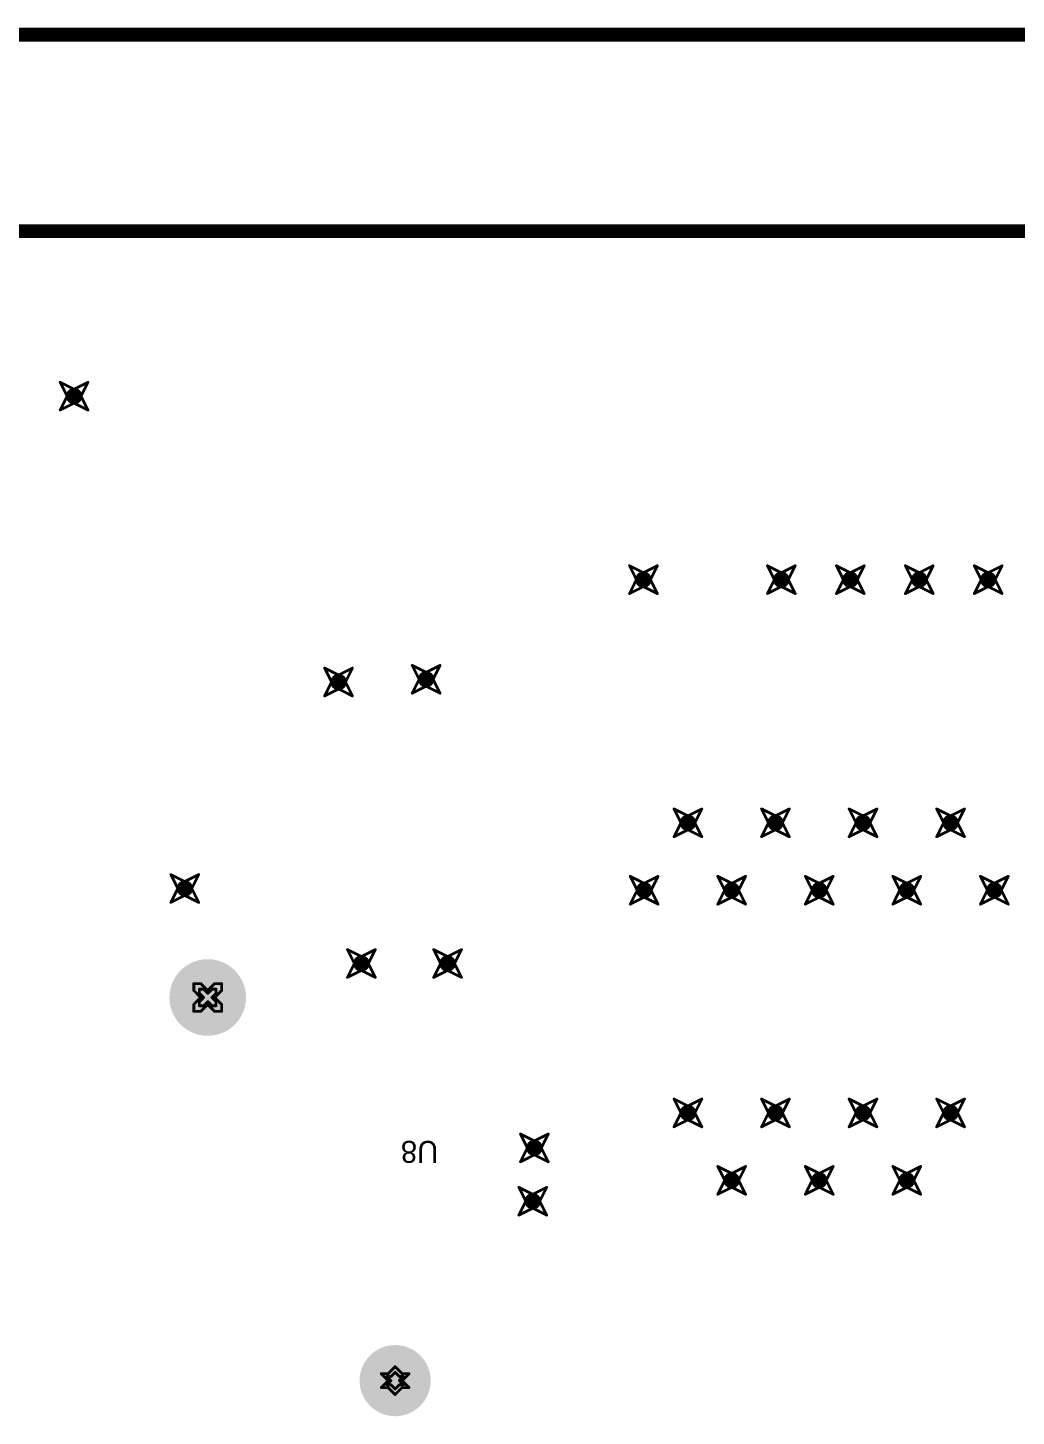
# Model space of a CAD drawing. Header units: millimetres. Extents: x -25 to 478, y -31 to 252.
# Drawn here: x 136.19 to 154.25, y 188.35 to 213.72 of the extents above; entities that cross this region are included whole.
import ezdxf

# ---------------------------------------------------------------- set-up
doc = ezdxf.new("R2010")
doc.units = ezdxf.units.MM
for name, color, linetype in [('DrillDrawing', 1, 'Continuous'), ('Mechanical1', 6, 'Continuous'), ('Mechanical2', 216, 'Continuous'), ('MultiLayer', 9, 'Continuous'), ('PadHoleLayer', 156, 'Continuous'), ('ViaHoleLayer', 16, 'Continuous')]:
    doc.layers.add(name, color=color, linetype=linetype)

# ---------------------------------------------------------------- blocks, each defined once
blk = doc.blocks.new('DBV0006A_N_176')
at = {"layer": 'Mechanical1'}
blk.add_text('U8', height=0.4, dxfattribs=at).set_placement((-0.635, -0.127))
blk = doc.blocks.new('HSEC8_160_01_X_RA_BL_B_747')
at = {"layer": 'MultiLayer'}
h = blk.add_hatch(color=9, dxfattribs=at)
edge = h.paths.add_edge_path()
edge.add_arc((27.35, -2), 0.65, 0, 360)
h = blk.add_hatch(color=9, dxfattribs=at)
edge = h.paths.add_edge_path()
edge.add_arc((30.775, -9), 0.7, 0, 360)
at = {"layer": 'PadHoleLayer'}
h = blk.add_hatch(color=156, dxfattribs=at)
edge = h.paths.add_edge_path()
edge.add_arc((27.35, -2), 0.405, 0, 360)
h = blk.add_hatch(color=156, dxfattribs=at)
edge = h.paths.add_edge_path()
edge.add_arc((30.775, -9), 0.7, 0, 360)

msp = doc.modelspace()

# ---------------------------------------------------------------- hatches: boundary and pattern name
at = {"layer": 'ViaHoleLayer'}
h = msp.add_hatch(color=16, dxfattribs=at)
edge = h.paths.add_edge_path()
edge.add_arc((137.033, 206.985), 0.15, 0, 360)
h = msp.add_hatch(color=16, dxfattribs=at)
edge = h.paths.add_edge_path()
edge.add_arc((147.437, 203.633), 0.15, 0, 360)
h = msp.add_hatch(color=16, dxfattribs=at)
edge = h.paths.add_edge_path()
edge.add_arc((149.957, 203.633), 0.15, 0, 360)
h = msp.add_hatch(color=16, dxfattribs=at)
edge = h.paths.add_edge_path()
edge.add_arc((151.218, 203.633), 0.15, 0, 360)
h = msp.add_hatch(color=16, dxfattribs=at)
edge = h.paths.add_edge_path()
edge.add_arc((152.478, 203.633), 0.15, 0, 360)
h = msp.add_hatch(color=16, dxfattribs=at)
edge = h.paths.add_edge_path()
edge.add_arc((153.738, 203.633), 0.15, 0, 360)
h = msp.add_hatch(color=16, dxfattribs=at)
edge = h.paths.add_edge_path()
edge.add_arc((141.866, 201.763), 0.15, 0, 360)
h = msp.add_hatch(color=16, dxfattribs=at)
edge = h.paths.add_edge_path()
edge.add_arc((143.466, 201.813), 0.15, 0, 360)
h = msp.add_hatch(color=16, dxfattribs=at)
edge = h.paths.add_edge_path()
edge.add_arc((148.25, 199.191), 0.15, 0, 360)
h = msp.add_hatch(color=16, dxfattribs=at)
edge = h.paths.add_edge_path()
edge.add_arc((149.85, 199.191), 0.15, 0, 360)
h = msp.add_hatch(color=16, dxfattribs=at)
edge = h.paths.add_edge_path()
edge.add_arc((151.45, 199.191), 0.15, 0, 360)
h = msp.add_hatch(color=16, dxfattribs=at)
edge = h.paths.add_edge_path()
edge.add_arc((153.05, 199.191), 0.15, 0, 360)
h = msp.add_hatch(color=16, dxfattribs=at)
edge = h.paths.add_edge_path()
edge.add_arc((139.056, 197.991), 0.15, 0, 360)
h = msp.add_hatch(color=16, dxfattribs=at)
edge = h.paths.add_edge_path()
edge.add_arc((147.45, 197.959), 0.15, 0, 360)
h = msp.add_hatch(color=16, dxfattribs=at)
edge = h.paths.add_edge_path()
edge.add_arc((149.05, 197.959), 0.15, 0, 360)
h = msp.add_hatch(color=16, dxfattribs=at)
edge = h.paths.add_edge_path()
edge.add_arc((150.65, 197.959), 0.15, 0, 360)
h = msp.add_hatch(color=16, dxfattribs=at)
edge = h.paths.add_edge_path()
edge.add_arc((152.25, 197.959), 0.15, 0, 360)
h = msp.add_hatch(color=16, dxfattribs=at)
edge = h.paths.add_edge_path()
edge.add_arc((153.85, 197.959), 0.15, 0, 360)
h = msp.add_hatch(color=16, dxfattribs=at)
edge = h.paths.add_edge_path()
edge.add_arc((142.283, 196.621), 0.15, 0, 360)
h = msp.add_hatch(color=16, dxfattribs=at)
edge = h.paths.add_edge_path()
edge.add_arc((143.858, 196.621), 0.15, 0, 360)
h = msp.add_hatch(color=16, dxfattribs=at)
edge = h.paths.add_edge_path()
edge.add_arc((148.25, 193.891), 0.15, 0, 360)
h = msp.add_hatch(color=16, dxfattribs=at)
edge = h.paths.add_edge_path()
edge.add_arc((149.85, 193.891), 0.15, 0, 360)
h = msp.add_hatch(color=16, dxfattribs=at)
edge = h.paths.add_edge_path()
edge.add_arc((151.45, 193.891), 0.15, 0, 360)
h = msp.add_hatch(color=16, dxfattribs=at)
edge = h.paths.add_edge_path()
edge.add_arc((153.05, 193.891), 0.15, 0, 360)
h = msp.add_hatch(color=16, dxfattribs=at)
edge = h.paths.add_edge_path()
edge.add_arc((145.444, 193.252), 0.15, 0, 360)
h = msp.add_hatch(color=16, dxfattribs=at)
edge = h.paths.add_edge_path()
edge.add_arc((149.05, 192.659), 0.15, 0, 360)
h = msp.add_hatch(color=16, dxfattribs=at)
edge = h.paths.add_edge_path()
edge.add_arc((150.65, 192.659), 0.15, 0, 360)
h = msp.add_hatch(color=16, dxfattribs=at)
edge = h.paths.add_edge_path()
edge.add_arc((152.25, 192.659), 0.15, 0, 360)
h = msp.add_hatch(color=16, dxfattribs=at)
edge = h.paths.add_edge_path()
edge.add_arc((145.415, 192.278), 0.15, 0, 360)

# ---------------------------------------------------------------- linework, layer by layer
at = {"layer": 'DrillDrawing', "const_width": 0.0508}
for points in [[(136.779, 207.239), (137.033, 207.112)], [(136.779, 207.239), (136.906, 206.985)], [(137.033, 207.112), (137.287, 207.239)], [(137.16, 206.985), (137.287, 207.239)], [(136.779, 206.731), (136.906, 206.985)], [(137.16, 206.985), (137.287, 206.731)], [(136.779, 206.731), (137.033, 206.858)], [(137.033, 206.858), (137.287, 206.731)], [(147.183, 203.887), (147.437, 203.76)], [(147.183, 203.887), (147.31, 203.633)], [(147.437, 203.76), (147.691, 203.887)], [(147.564, 203.633), (147.691, 203.887)], [(149.703, 203.887), (149.957, 203.76)], [(149.703, 203.887), (149.83, 203.633)], [(149.957, 203.76), (150.211, 203.887)], [(150.084, 203.633), (150.211, 203.887)], [(150.964, 203.887), (151.218, 203.76)], [(150.964, 203.887), (151.091, 203.633)], [(151.218, 203.76), (151.472, 203.887)], [(151.345, 203.633), (151.472, 203.887)], [(152.224, 203.887), (152.478, 203.76)], [(152.224, 203.887), (152.351, 203.633)], [(152.478, 203.76), (152.732, 203.887)], [(152.605, 203.633), (152.732, 203.887)], [(153.484, 203.887), (153.738, 203.76)], [(153.484, 203.887), (153.611, 203.633)], [(153.738, 203.76), (153.992, 203.887)], [(153.865, 203.633), (153.992, 203.887)], [(147.183, 203.379), (147.31, 203.633)], [(147.183, 203.379), (147.437, 203.506)], [(147.437, 203.506), (147.691, 203.379)], [(147.564, 203.633), (147.691, 203.379)], [(149.703, 203.379), (149.83, 203.633)], [(149.703, 203.379), (149.957, 203.506)], [(149.957, 203.506), (150.211, 203.379)], [(150.084, 203.633), (150.211, 203.379)], [(150.964, 203.379), (151.091, 203.633)], [(150.964, 203.379), (151.218, 203.506)], [(151.218, 203.506), (151.472, 203.379)], [(151.345, 203.633), (151.472, 203.379)], [(152.224, 203.379), (152.351, 203.633)], [(152.224, 203.379), (152.478, 203.506)], [(152.478, 203.506), (152.732, 203.379)], [(152.605, 203.633), (152.732, 203.379)], [(153.484, 203.379), (153.611, 203.633)], [(153.484, 203.379), (153.738, 203.506)], [(153.738, 203.506), (153.992, 203.379)], [(153.865, 203.633), (153.992, 203.379)], [(141.612, 202.017), (141.866, 201.89)], [(141.612, 202.017), (141.739, 201.763)], [(141.866, 201.89), (142.12, 202.017)], [(141.993, 201.763), (142.12, 202.017)], [(143.212, 202.067), (143.466, 201.94)], [(143.212, 202.067), (143.339, 201.813)], [(143.466, 201.94), (143.72, 202.067)], [(143.593, 201.813), (143.72, 202.067)], [(141.612, 201.509), (141.739, 201.763)], [(141.612, 201.509), (141.866, 201.636)], [(141.866, 201.636), (142.12, 201.509)], [(141.993, 201.763), (142.12, 201.509)], [(143.212, 201.559), (143.339, 201.813)], [(143.212, 201.559), (143.466, 201.686)], [(143.466, 201.686), (143.72, 201.559)], [(143.593, 201.813), (143.72, 201.559)], [(147.996, 199.445), (148.25, 199.318)], [(147.996, 199.445), (148.123, 199.191)], [(148.25, 199.318), (148.504, 199.445)], [(148.377, 199.191), (148.504, 199.445)], [(149.596, 199.445), (149.85, 199.318)], [(149.596, 199.445), (149.723, 199.191)], [(149.85, 199.318), (150.104, 199.445)], [(149.977, 199.191), (150.104, 199.445)], [(151.196, 199.445), (151.45, 199.318)], [(151.196, 199.445), (151.323, 199.191)], [(151.45, 199.318), (151.704, 199.445)], [(151.577, 199.191), (151.704, 199.445)], [(152.796, 199.445), (153.05, 199.318)], [(152.796, 199.445), (152.923, 199.191)], [(153.05, 199.318), (153.304, 199.445)], [(153.177, 199.191), (153.304, 199.445)], [(147.996, 198.937), (148.123, 199.191)], [(148.377, 199.191), (148.504, 198.937)], [(149.596, 198.937), (149.723, 199.191)], [(149.977, 199.191), (150.104, 198.937)], [(151.196, 198.937), (151.323, 199.191)], [(151.577, 199.191), (151.704, 198.937)], [(152.796, 198.937), (152.923, 199.191)], [(153.177, 199.191), (153.304, 198.937)], [(147.996, 198.937), (148.25, 199.064)], [(148.25, 199.064), (148.504, 198.937)], [(149.596, 198.937), (149.85, 199.064)], [(149.85, 199.064), (150.104, 198.937)], [(151.196, 198.937), (151.45, 199.064)], [(151.45, 199.064), (151.704, 198.937)], [(152.796, 198.937), (153.05, 199.064)], [(153.05, 199.064), (153.304, 198.937)], [(138.802, 198.245), (139.056, 198.118)], [(138.802, 198.245), (138.929, 197.991)], [(139.056, 198.118), (139.31, 198.245)], [(139.183, 197.991), (139.31, 198.245)], [(147.196, 198.213), (147.45, 198.086)], [(147.196, 198.213), (147.323, 197.959)], [(147.45, 198.086), (147.704, 198.213)], [(147.577, 197.959), (147.704, 198.213)], [(148.796, 198.213), (149.05, 198.086)], [(148.796, 198.213), (148.923, 197.959)], [(149.05, 198.086), (149.304, 198.213)], [(149.177, 197.959), (149.304, 198.213)], [(150.396, 198.213), (150.65, 198.086)], [(150.396, 198.213), (150.523, 197.959)], [(150.65, 198.086), (150.904, 198.213)], [(150.777, 197.959), (150.904, 198.213)], [(151.996, 198.213), (152.25, 198.086)], [(151.996, 198.213), (152.123, 197.959)], [(152.25, 198.086), (152.504, 198.213)], [(152.377, 197.959), (152.504, 198.213)], [(153.596, 198.213), (153.85, 198.086)], [(153.596, 198.213), (153.723, 197.959)], [(153.85, 198.086), (154.104, 198.213)], [(153.977, 197.959), (154.104, 198.213)], [(138.802, 197.737), (138.929, 197.991)], [(138.802, 197.737), (139.056, 197.864)], [(139.056, 197.864), (139.31, 197.737)], [(139.183, 197.991), (139.31, 197.737)], [(147.196, 197.705), (147.323, 197.959)], [(147.196, 197.705), (147.45, 197.832)], [(147.45, 197.832), (147.704, 197.705)], [(147.577, 197.959), (147.704, 197.705)], [(148.796, 197.705), (148.923, 197.959)], [(148.796, 197.705), (149.05, 197.832)], [(149.05, 197.832), (149.304, 197.705)], [(149.177, 197.959), (149.304, 197.705)], [(150.396, 197.705), (150.523, 197.959)], [(150.396, 197.705), (150.65, 197.832)], [(150.65, 197.832), (150.904, 197.705)], [(150.777, 197.959), (150.904, 197.705)], [(151.996, 197.705), (152.123, 197.959)], [(151.996, 197.705), (152.25, 197.832)], [(152.25, 197.832), (152.504, 197.705)], [(152.377, 197.959), (152.504, 197.705)], [(153.596, 197.705), (153.723, 197.959)], [(153.596, 197.705), (153.85, 197.832)], [(153.85, 197.832), (154.104, 197.705)], [(153.977, 197.959), (154.104, 197.705)], [(142.029, 196.875), (142.283, 196.748)], [(142.029, 196.875), (142.156, 196.621)], [(142.283, 196.748), (142.537, 196.875)], [(142.41, 196.621), (142.537, 196.875)], [(143.604, 196.875), (143.858, 196.748)], [(143.604, 196.875), (143.731, 196.621)], [(143.858, 196.748), (144.112, 196.875)], [(143.985, 196.621), (144.112, 196.875)], [(142.029, 196.367), (142.156, 196.621)], [(142.41, 196.621), (142.537, 196.367)], [(143.604, 196.367), (143.731, 196.621)], [(143.985, 196.621), (144.112, 196.367)], [(142.029, 196.367), (142.283, 196.494)], [(142.283, 196.494), (142.537, 196.367)], [(143.604, 196.367), (143.858, 196.494)], [(143.858, 196.494), (144.112, 196.367)], [(139.221, 196.127), (139.221, 196.254)], [(139.221, 196.254), (139.348, 196.254)], [(139.221, 196.127), (139.348, 196)], [(139.323, 196.076), (139.323, 196.152)], [(139.323, 196.152), (139.399, 196.152)], [(139.323, 196.076), (139.399, 196)], [(139.348, 196.254), (139.475, 196.127)], [(139.399, 196.152), (139.475, 196.076)], [(139.475, 196.127), (139.602, 196.254)], [(139.475, 196.076), (139.551, 196.152)], [(139.551, 196.152), (139.627, 196.152)], [(139.551, 196), (139.627, 196.076)], [(139.602, 196.254), (139.729, 196.254)], [(139.602, 196), (139.729, 196.127)], [(139.627, 196.076), (139.627, 196.152)], [(139.729, 196.127), (139.729, 196.254)], [(139.221, 195.873), (139.348, 196)], [(139.221, 195.746), (139.221, 195.873)], [(139.323, 195.924), (139.399, 196)], [(139.323, 195.848), (139.323, 195.924)], [(139.323, 195.848), (139.399, 195.848)], [(139.348, 195.746), (139.475, 195.873)], [(139.399, 195.848), (139.475, 195.924)], [(139.475, 195.924), (139.551, 195.848)], [(139.475, 195.873), (139.602, 195.746)], [(139.551, 196), (139.627, 195.924)], [(139.551, 195.848), (139.627, 195.848)], [(139.602, 196), (139.729, 195.873)], [(139.627, 195.848), (139.627, 195.924)], [(139.729, 195.746), (139.729, 195.873)], [(139.221, 195.746), (139.348, 195.746)], [(139.602, 195.746), (139.729, 195.746)], [(147.996, 194.145), (148.25, 194.018)], [(147.996, 194.145), (148.123, 193.891)], [(148.25, 194.018), (148.504, 194.145)], [(148.377, 193.891), (148.504, 194.145)], [(149.596, 194.145), (149.85, 194.018)], [(149.596, 194.145), (149.723, 193.891)], [(149.85, 194.018), (150.104, 194.145)], [(149.977, 193.891), (150.104, 194.145)], [(151.196, 194.145), (151.45, 194.018)], [(151.196, 194.145), (151.323, 193.891)], [(151.45, 194.018), (151.704, 194.145)], [(151.577, 193.891), (151.704, 194.145)], [(152.796, 194.145), (153.05, 194.018)], [(152.796, 194.145), (152.923, 193.891)], [(153.05, 194.018), (153.304, 194.145)], [(153.177, 193.891), (153.304, 194.145)], [(147.996, 193.637), (148.123, 193.891)], [(148.377, 193.891), (148.504, 193.637)], [(149.596, 193.637), (149.723, 193.891)], [(149.977, 193.891), (150.104, 193.637)], [(151.196, 193.637), (151.323, 193.891)], [(151.577, 193.891), (151.704, 193.637)], [(152.796, 193.637), (152.923, 193.891)], [(153.177, 193.891), (153.304, 193.637)], [(147.996, 193.637), (148.25, 193.764)], [(148.25, 193.764), (148.504, 193.637)], [(149.596, 193.637), (149.85, 193.764)], [(149.85, 193.764), (150.104, 193.637)], [(151.196, 193.637), (151.45, 193.764)], [(151.45, 193.764), (151.704, 193.637)], [(152.796, 193.637), (153.05, 193.764)], [(153.05, 193.764), (153.304, 193.637)], [(145.19, 193.506), (145.444, 193.379)], [(145.19, 193.506), (145.317, 193.252)], [(145.444, 193.379), (145.698, 193.506)], [(145.571, 193.252), (145.698, 193.506)], [(145.19, 192.998), (145.317, 193.252)], [(145.19, 192.998), (145.444, 193.125)], [(145.444, 193.125), (145.698, 192.998)], [(145.571, 193.252), (145.698, 192.998)], [(148.796, 192.913), (149.05, 192.786)], [(148.796, 192.913), (148.923, 192.659)], [(149.05, 192.786), (149.304, 192.913)], [(149.177, 192.659), (149.304, 192.913)], [(150.396, 192.913), (150.65, 192.786)], [(150.396, 192.913), (150.523, 192.659)], [(150.65, 192.786), (150.904, 192.913)], [(150.777, 192.659), (150.904, 192.913)], [(151.996, 192.913), (152.25, 192.786)], [(151.996, 192.913), (152.123, 192.659)], [(152.25, 192.786), (152.504, 192.913)], [(152.377, 192.659), (152.504, 192.913)], [(145.161, 192.532), (145.415, 192.405)], [(145.161, 192.532), (145.288, 192.278)], [(145.415, 192.405), (145.669, 192.532)], [(145.542, 192.278), (145.669, 192.532)], [(148.796, 192.405), (148.923, 192.659)], [(148.796, 192.405), (149.05, 192.532)], [(149.05, 192.532), (149.304, 192.405)], [(149.177, 192.659), (149.304, 192.405)], [(150.396, 192.405), (150.523, 192.659)], [(150.396, 192.405), (150.65, 192.532)], [(150.65, 192.532), (150.904, 192.405)], [(150.777, 192.659), (150.904, 192.405)], [(151.996, 192.405), (152.123, 192.659)], [(151.996, 192.405), (152.25, 192.532)], [(152.25, 192.532), (152.504, 192.405)], [(152.377, 192.659), (152.504, 192.405)], [(145.161, 192.024), (145.288, 192.278)], [(145.542, 192.278), (145.669, 192.024)], [(145.161, 192.024), (145.415, 192.151)], [(145.415, 192.151), (145.669, 192.024)], [(142.773, 189.127), (142.9, 189.254)], [(142.9, 189.254), (143.027, 189.127)], [(142.646, 189.127), (142.773, 189)], [(142.646, 189.127), (142.773, 189.127)], [(142.646, 188.873), (142.773, 189)], [(142.748, 189.076), (142.824, 189)], [(142.748, 189.076), (142.824, 189.076)], [(142.748, 188.924), (142.824, 189)], [(142.824, 189.076), (142.9, 189.152)], [(142.9, 189.152), (142.976, 189.076)], [(142.976, 189.076), (143.052, 189.076)], [(142.976, 189), (143.052, 189.076)], [(142.976, 189), (143.052, 188.924)], [(143.027, 189.127), (143.154, 189.127)], [(143.027, 189), (143.154, 189.127)], [(143.027, 189), (143.154, 188.873)], [(142.646, 188.873), (142.773, 188.873)], [(142.748, 188.924), (142.824, 188.924)], [(142.773, 188.873), (142.9, 188.746)], [(142.824, 188.924), (142.9, 188.848)], [(142.9, 188.848), (142.976, 188.924)], [(142.9, 188.746), (143.027, 188.873)], [(142.976, 188.924), (143.052, 188.924)], [(143.027, 188.873), (143.154, 188.873)]]:
    msp.add_lwpolyline(points, dxfattribs=at)
at = {"layer": 'DrillDrawing', "const_width": 0.0254}
for points in [[(136.766, 207.239, 1), (136.792, 207.239, 1)], [(136.766, 207.239, 1), (136.792, 207.239, 1)], [(137.274, 207.239, 1), (137.3, 207.239, 1)], [(137.274, 207.239, 1), (137.3, 207.239, 1)], [(136.893, 206.985, 1), (136.919, 206.985, 1)], [(136.893, 206.985, 1), (136.919, 206.985, 1)], [(137.02, 207.112, 1), (137.046, 207.112, 1)], [(137.02, 207.112, 1), (137.046, 207.112, 1)], [(137.147, 206.985, 1), (137.173, 206.985, 1)], [(137.147, 206.985, 1), (137.173, 206.985, 1)], [(136.766, 206.731, 1), (136.792, 206.731, 1)], [(136.766, 206.731, 1), (136.792, 206.731, 1)], [(137.02, 206.858, 1), (137.046, 206.858, 1)], [(137.02, 206.858, 1), (137.046, 206.858, 1)], [(137.274, 206.731, 1), (137.3, 206.731, 1)], [(137.274, 206.731, 1), (137.3, 206.731, 1)], [(147.17, 203.887, 1), (147.196, 203.887, 1)], [(147.17, 203.887, 1), (147.196, 203.887, 1)], [(147.424, 203.76, 1), (147.45, 203.76, 1)], [(147.424, 203.76, 1), (147.45, 203.76, 1)], [(147.678, 203.887, 1), (147.704, 203.887, 1)], [(147.678, 203.887, 1), (147.704, 203.887, 1)], [(149.691, 203.887, 1), (149.716, 203.887, 1)], [(149.691, 203.887, 1), (149.716, 203.887, 1)], [(149.945, 203.76, 1), (149.97, 203.76, 1)], [(149.945, 203.76, 1), (149.97, 203.76, 1)], [(150.199, 203.887, 1), (150.224, 203.887, 1)], [(150.199, 203.887, 1), (150.224, 203.887, 1)], [(150.951, 203.887, 1), (150.976, 203.887, 1)], [(150.951, 203.887, 1), (150.976, 203.887, 1)], [(151.205, 203.76, 1), (151.23, 203.76, 1)], [(151.205, 203.76, 1), (151.23, 203.76, 1)], [(151.459, 203.887, 1), (151.484, 203.887, 1)], [(151.459, 203.887, 1), (151.484, 203.887, 1)], [(152.211, 203.887, 1), (152.236, 203.887, 1)], [(152.211, 203.887, 1), (152.236, 203.887, 1)], [(152.465, 203.76, 1), (152.49, 203.76, 1)], [(152.465, 203.76, 1), (152.49, 203.76, 1)], [(152.719, 203.887, 1), (152.744, 203.887, 1)], [(152.719, 203.887, 1), (152.744, 203.887, 1)], [(153.471, 203.887, 1), (153.496, 203.887, 1)], [(153.471, 203.887, 1), (153.496, 203.887, 1)], [(153.725, 203.76, 1), (153.75, 203.76, 1)], [(153.725, 203.76, 1), (153.75, 203.76, 1)], [(153.979, 203.887, 1), (154.004, 203.887, 1)], [(153.979, 203.887, 1), (154.004, 203.887, 1)], [(147.297, 203.633, 1), (147.323, 203.633, 1)], [(147.297, 203.633, 1), (147.323, 203.633, 1)], [(147.424, 203.506, 1), (147.45, 203.506, 1)], [(147.424, 203.506, 1), (147.45, 203.506, 1)], [(147.551, 203.633, 1), (147.577, 203.633, 1)], [(147.551, 203.633, 1), (147.577, 203.633, 1)], [(149.818, 203.633, 1), (149.843, 203.633, 1)], [(149.818, 203.633, 1), (149.843, 203.633, 1)], [(149.945, 203.506, 1), (149.97, 203.506, 1)], [(149.945, 203.506, 1), (149.97, 203.506, 1)], [(150.072, 203.633, 1), (150.097, 203.633, 1)], [(150.072, 203.633, 1), (150.097, 203.633, 1)], [(151.078, 203.633, 1), (151.103, 203.633, 1)], [(151.078, 203.633, 1), (151.103, 203.633, 1)], [(151.205, 203.506, 1), (151.23, 203.506, 1)], [(151.205, 203.506, 1), (151.23, 203.506, 1)], [(151.332, 203.633, 1), (151.357, 203.633, 1)], [(151.332, 203.633, 1), (151.357, 203.633, 1)], [(152.338, 203.633, 1), (152.363, 203.633, 1)], [(152.338, 203.633, 1), (152.363, 203.633, 1)], [(152.465, 203.506, 1), (152.49, 203.506, 1)], [(152.465, 203.506, 1), (152.49, 203.506, 1)], [(152.592, 203.633, 1), (152.617, 203.633, 1)], [(152.592, 203.633, 1), (152.617, 203.633, 1)], [(153.598, 203.633, 1), (153.623, 203.633, 1)], [(153.598, 203.633, 1), (153.623, 203.633, 1)], [(153.725, 203.506, 1), (153.75, 203.506, 1)], [(153.725, 203.506, 1), (153.75, 203.506, 1)], [(153.852, 203.633, 1), (153.877, 203.633, 1)], [(153.852, 203.633, 1), (153.877, 203.633, 1)], [(147.17, 203.379, 1), (147.196, 203.379, 1)], [(147.17, 203.379, 1), (147.196, 203.379, 1)], [(147.678, 203.379, 1), (147.704, 203.379, 1)], [(147.678, 203.379, 1), (147.704, 203.379, 1)], [(149.691, 203.379, 1), (149.716, 203.379, 1)], [(149.691, 203.379, 1), (149.716, 203.379, 1)], [(150.199, 203.379, 1), (150.224, 203.379, 1)], [(150.199, 203.379, 1), (150.224, 203.379, 1)], [(150.951, 203.379, 1), (150.976, 203.379, 1)], [(150.951, 203.379, 1), (150.976, 203.379, 1)], [(151.459, 203.379, 1), (151.484, 203.379, 1)], [(151.459, 203.379, 1), (151.484, 203.379, 1)], [(152.211, 203.379, 1), (152.236, 203.379, 1)], [(152.211, 203.379, 1), (152.236, 203.379, 1)], [(152.719, 203.379, 1), (152.744, 203.379, 1)], [(152.719, 203.379, 1), (152.744, 203.379, 1)], [(153.471, 203.379, 1), (153.496, 203.379, 1)], [(153.471, 203.379, 1), (153.496, 203.379, 1)], [(153.979, 203.379, 1), (154.004, 203.379, 1)], [(153.979, 203.379, 1), (154.004, 203.379, 1)], [(141.599, 202.017, 1), (141.624, 202.017, 1)], [(141.599, 202.017, 1), (141.624, 202.017, 1)], [(141.853, 201.89, 1), (141.878, 201.89, 1)], [(141.853, 201.89, 1), (141.878, 201.89, 1)], [(142.107, 202.017, 1), (142.132, 202.017, 1)], [(142.107, 202.017, 1), (142.132, 202.017, 1)], [(143.199, 202.067, 1), (143.225, 202.067, 1)], [(143.199, 202.067, 1), (143.225, 202.067, 1)], [(143.453, 201.94, 1), (143.479, 201.94, 1)], [(143.453, 201.94, 1), (143.479, 201.94, 1)], [(143.707, 202.067, 1), (143.733, 202.067, 1)], [(143.707, 202.067, 1), (143.733, 202.067, 1)], [(141.726, 201.763, 1), (141.751, 201.763, 1)], [(141.726, 201.763, 1), (141.751, 201.763, 1)], [(141.853, 201.636, 1), (141.878, 201.636, 1)], [(141.853, 201.636, 1), (141.878, 201.636, 1)], [(141.98, 201.763, 1), (142.005, 201.763, 1)], [(141.98, 201.763, 1), (142.005, 201.763, 1)], [(143.326, 201.813, 1), (143.352, 201.813, 1)], [(143.326, 201.813, 1), (143.352, 201.813, 1)], [(143.453, 201.686, 1), (143.479, 201.686, 1)], [(143.453, 201.686, 1), (143.479, 201.686, 1)], [(143.58, 201.813, 1), (143.606, 201.813, 1)], [(143.58, 201.813, 1), (143.606, 201.813, 1)], [(141.599, 201.509, 1), (141.624, 201.509, 1)], [(141.599, 201.509, 1), (141.624, 201.509, 1)], [(142.107, 201.509, 1), (142.132, 201.509, 1)], [(142.107, 201.509, 1), (142.132, 201.509, 1)], [(143.199, 201.559, 1), (143.225, 201.559, 1)], [(143.199, 201.559, 1), (143.225, 201.559, 1)], [(143.707, 201.559, 1), (143.733, 201.559, 1)], [(143.707, 201.559, 1), (143.733, 201.559, 1)], [(147.983, 199.445, 1), (148.009, 199.445, 1)], [(147.983, 199.445, 1), (148.009, 199.445, 1)], [(148.491, 199.445, 1), (148.517, 199.445, 1)], [(148.491, 199.445, 1), (148.517, 199.445, 1)], [(149.583, 199.445, 1), (149.609, 199.445, 1)], [(149.583, 199.445, 1), (149.609, 199.445, 1)], [(150.091, 199.445, 1), (150.117, 199.445, 1)], [(150.091, 199.445, 1), (150.117, 199.445, 1)], [(151.183, 199.445, 1), (151.209, 199.445, 1)], [(151.183, 199.445, 1), (151.209, 199.445, 1)], [(151.691, 199.445, 1), (151.717, 199.445, 1)], [(151.691, 199.445, 1), (151.717, 199.445, 1)], [(152.783, 199.445, 1), (152.809, 199.445, 1)], [(152.783, 199.445, 1), (152.809, 199.445, 1)], [(153.291, 199.445, 1), (153.317, 199.445, 1)], [(153.291, 199.445, 1), (153.317, 199.445, 1)], [(148.11, 199.191, 1), (148.136, 199.191, 1)], [(148.11, 199.191, 1), (148.136, 199.191, 1)], [(148.237, 199.318, 1), (148.263, 199.318, 1)], [(148.237, 199.318, 1), (148.263, 199.318, 1)], [(148.364, 199.191, 1), (148.39, 199.191, 1)], [(148.364, 199.191, 1), (148.39, 199.191, 1)], [(149.71, 199.191, 1), (149.736, 199.191, 1)], [(149.71, 199.191, 1), (149.736, 199.191, 1)], [(149.837, 199.318, 1), (149.863, 199.318, 1)], [(149.837, 199.318, 1), (149.863, 199.318, 1)], [(149.964, 199.191, 1), (149.99, 199.191, 1)], [(149.964, 199.191, 1), (149.99, 199.191, 1)], [(151.31, 199.191, 1), (151.336, 199.191, 1)], [(151.31, 199.191, 1), (151.336, 199.191, 1)], [(151.437, 199.318, 1), (151.463, 199.318, 1)], [(151.437, 199.318, 1), (151.463, 199.318, 1)], [(151.564, 199.191, 1), (151.59, 199.191, 1)], [(151.564, 199.191, 1), (151.59, 199.191, 1)], [(152.91, 199.191, 1), (152.936, 199.191, 1)], [(152.91, 199.191, 1), (152.936, 199.191, 1)], [(153.037, 199.318, 1), (153.063, 199.318, 1)], [(153.037, 199.318, 1), (153.063, 199.318, 1)], [(153.164, 199.191, 1), (153.19, 199.191, 1)], [(153.164, 199.191, 1), (153.19, 199.191, 1)], [(147.983, 198.937, 1), (148.009, 198.937, 1)], [(147.983, 198.937, 1), (148.009, 198.937, 1)], [(148.237, 199.064, 1), (148.263, 199.064, 1)], [(148.237, 199.064, 1), (148.263, 199.064, 1)], [(148.491, 198.937, 1), (148.517, 198.937, 1)], [(148.491, 198.937, 1), (148.517, 198.937, 1)], [(149.583, 198.937, 1), (149.609, 198.937, 1)], [(149.583, 198.937, 1), (149.609, 198.937, 1)], [(149.837, 199.064, 1), (149.863, 199.064, 1)], [(149.837, 199.064, 1), (149.863, 199.064, 1)], [(150.091, 198.937, 1), (150.117, 198.937, 1)], [(150.091, 198.937, 1), (150.117, 198.937, 1)], [(151.183, 198.937, 1), (151.209, 198.937, 1)], [(151.183, 198.937, 1), (151.209, 198.937, 1)], [(151.437, 199.064, 1), (151.463, 199.064, 1)], [(151.437, 199.064, 1), (151.463, 199.064, 1)], [(151.691, 198.937, 1), (151.717, 198.937, 1)], [(151.691, 198.937, 1), (151.717, 198.937, 1)], [(152.783, 198.937, 1), (152.809, 198.937, 1)], [(152.783, 198.937, 1), (152.809, 198.937, 1)], [(153.037, 199.064, 1), (153.063, 199.064, 1)], [(153.037, 199.064, 1), (153.063, 199.064, 1)], [(153.291, 198.937, 1), (153.317, 198.937, 1)], [(153.291, 198.937, 1), (153.317, 198.937, 1)], [(138.789, 198.245, 1), (138.815, 198.245, 1)], [(138.789, 198.245, 1), (138.815, 198.245, 1)], [(139.043, 198.118, 1), (139.069, 198.118, 1)], [(139.043, 198.118, 1), (139.069, 198.118, 1)], [(139.297, 198.245, 1), (139.323, 198.245, 1)], [(139.297, 198.245, 1), (139.323, 198.245, 1)], [(147.183, 198.213, 1), (147.209, 198.213, 1)], [(147.183, 198.213, 1), (147.209, 198.213, 1)], [(147.437, 198.086, 1), (147.463, 198.086, 1)], [(147.437, 198.086, 1), (147.463, 198.086, 1)], [(147.691, 198.213, 1), (147.717, 198.213, 1)], [(147.691, 198.213, 1), (147.717, 198.213, 1)], [(148.783, 198.213, 1), (148.809, 198.213, 1)], [(148.783, 198.213, 1), (148.809, 198.213, 1)], [(149.037, 198.086, 1), (149.063, 198.086, 1)], [(149.037, 198.086, 1), (149.063, 198.086, 1)], [(149.291, 198.213, 1), (149.317, 198.213, 1)], [(149.291, 198.213, 1), (149.317, 198.213, 1)], [(150.383, 198.213, 1), (150.409, 198.213, 1)], [(150.383, 198.213, 1), (150.409, 198.213, 1)], [(150.637, 198.086, 1), (150.663, 198.086, 1)], [(150.637, 198.086, 1), (150.663, 198.086, 1)], [(150.891, 198.213, 1), (150.917, 198.213, 1)], [(150.891, 198.213, 1), (150.917, 198.213, 1)], [(151.983, 198.213, 1), (152.009, 198.213, 1)], [(151.983, 198.213, 1), (152.009, 198.213, 1)], [(152.237, 198.086, 1), (152.263, 198.086, 1)], [(152.237, 198.086, 1), (152.263, 198.086, 1)], [(152.491, 198.213, 1), (152.517, 198.213, 1)], [(152.491, 198.213, 1), (152.517, 198.213, 1)], [(153.583, 198.213, 1), (153.609, 198.213, 1)], [(153.583, 198.213, 1), (153.609, 198.213, 1)], [(153.837, 198.086, 1), (153.863, 198.086, 1)], [(153.837, 198.086, 1), (153.863, 198.086, 1)], [(154.091, 198.213, 1), (154.117, 198.213, 1)], [(154.091, 198.213, 1), (154.117, 198.213, 1)], [(138.916, 197.991, 1), (138.942, 197.991, 1)], [(138.916, 197.991, 1), (138.942, 197.991, 1)], [(139.043, 197.864, 1), (139.069, 197.864, 1)], [(139.043, 197.864, 1), (139.069, 197.864, 1)], [(139.17, 197.991, 1), (139.196, 197.991, 1)], [(139.17, 197.991, 1), (139.196, 197.991, 1)], [(147.31, 197.959, 1), (147.336, 197.959, 1)], [(147.31, 197.959, 1), (147.336, 197.959, 1)], [(147.437, 197.832, 1), (147.463, 197.832, 1)], [(147.437, 197.832, 1), (147.463, 197.832, 1)], [(147.564, 197.959, 1), (147.59, 197.959, 1)], [(147.564, 197.959, 1), (147.59, 197.959, 1)], [(148.91, 197.959, 1), (148.936, 197.959, 1)], [(148.91, 197.959, 1), (148.936, 197.959, 1)], [(149.037, 197.832, 1), (149.063, 197.832, 1)], [(149.037, 197.832, 1), (149.063, 197.832, 1)], [(149.164, 197.959, 1), (149.19, 197.959, 1)], [(149.164, 197.959, 1), (149.19, 197.959, 1)], [(150.51, 197.959, 1), (150.536, 197.959, 1)], [(150.51, 197.959, 1), (150.536, 197.959, 1)], [(150.637, 197.832, 1), (150.663, 197.832, 1)], [(150.637, 197.832, 1), (150.663, 197.832, 1)], [(150.764, 197.959, 1), (150.79, 197.959, 1)], [(150.764, 197.959, 1), (150.79, 197.959, 1)], [(152.11, 197.959, 1), (152.136, 197.959, 1)], [(152.11, 197.959, 1), (152.136, 197.959, 1)], [(152.237, 197.832, 1), (152.263, 197.832, 1)], [(152.237, 197.832, 1), (152.263, 197.832, 1)], [(152.364, 197.959, 1), (152.39, 197.959, 1)], [(152.364, 197.959, 1), (152.39, 197.959, 1)], [(153.71, 197.959, 1), (153.736, 197.959, 1)], [(153.71, 197.959, 1), (153.736, 197.959, 1)], [(153.837, 197.832, 1), (153.863, 197.832, 1)], [(153.837, 197.832, 1), (153.863, 197.832, 1)], [(153.964, 197.959, 1), (153.99, 197.959, 1)], [(153.964, 197.959, 1), (153.99, 197.959, 1)], [(138.789, 197.737, 1), (138.815, 197.737, 1)], [(138.789, 197.737, 1), (138.815, 197.737, 1)], [(139.297, 197.737, 1), (139.323, 197.737, 1)], [(139.297, 197.737, 1), (139.323, 197.737, 1)], [(147.183, 197.705, 1), (147.209, 197.705, 1)], [(147.183, 197.705, 1), (147.209, 197.705, 1)], [(147.691, 197.705, 1), (147.717, 197.705, 1)], [(147.691, 197.705, 1), (147.717, 197.705, 1)], [(148.783, 197.705, 1), (148.809, 197.705, 1)], [(148.783, 197.705, 1), (148.809, 197.705, 1)], [(149.291, 197.705, 1), (149.317, 197.705, 1)], [(149.291, 197.705, 1), (149.317, 197.705, 1)], [(150.383, 197.705, 1), (150.409, 197.705, 1)], [(150.383, 197.705, 1), (150.409, 197.705, 1)], [(150.891, 197.705, 1), (150.917, 197.705, 1)], [(150.891, 197.705, 1), (150.917, 197.705, 1)], [(151.983, 197.705, 1), (152.009, 197.705, 1)], [(151.983, 197.705, 1), (152.009, 197.705, 1)], [(152.491, 197.705, 1), (152.517, 197.705, 1)], [(152.491, 197.705, 1), (152.517, 197.705, 1)], [(153.583, 197.705, 1), (153.609, 197.705, 1)], [(153.583, 197.705, 1), (153.609, 197.705, 1)], [(154.091, 197.705, 1), (154.117, 197.705, 1)], [(154.091, 197.705, 1), (154.117, 197.705, 1)], [(142.016, 196.875, 1), (142.042, 196.875, 1)], [(142.016, 196.875, 1), (142.042, 196.875, 1)], [(142.524, 196.875, 1), (142.55, 196.875, 1)], [(142.524, 196.875, 1), (142.55, 196.875, 1)], [(143.591, 196.875, 1), (143.617, 196.875, 1)], [(143.591, 196.875, 1), (143.617, 196.875, 1)], [(144.099, 196.875, 1), (144.125, 196.875, 1)], [(144.099, 196.875, 1), (144.125, 196.875, 1)], [(142.143, 196.621, 1), (142.169, 196.621, 1)], [(142.143, 196.621, 1), (142.169, 196.621, 1)], [(142.27, 196.748, 1), (142.296, 196.748, 1)], [(142.27, 196.748, 1), (142.296, 196.748, 1)], [(142.397, 196.621, 1), (142.423, 196.621, 1)], [(142.397, 196.621, 1), (142.423, 196.621, 1)], [(143.718, 196.621, 1), (143.744, 196.621, 1)], [(143.718, 196.621, 1), (143.744, 196.621, 1)], [(143.845, 196.748, 1), (143.871, 196.748, 1)], [(143.845, 196.748, 1), (143.871, 196.748, 1)], [(143.972, 196.621, 1), (143.998, 196.621, 1)], [(143.972, 196.621, 1), (143.998, 196.621, 1)], [(142.016, 196.367, 1), (142.042, 196.367, 1)], [(142.016, 196.367, 1), (142.042, 196.367, 1)], [(142.27, 196.494, 1), (142.296, 196.494, 1)], [(142.27, 196.494, 1), (142.296, 196.494, 1)], [(142.524, 196.367, 1), (142.55, 196.367, 1)], [(142.524, 196.367, 1), (142.55, 196.367, 1)], [(143.591, 196.367, 1), (143.617, 196.367, 1)], [(143.591, 196.367, 1), (143.617, 196.367, 1)], [(143.845, 196.494, 1), (143.871, 196.494, 1)], [(143.845, 196.494, 1), (143.871, 196.494, 1)], [(144.099, 196.367, 1), (144.125, 196.367, 1)], [(144.099, 196.367, 1), (144.125, 196.367, 1)], [(139.208, 196.254, 1), (139.234, 196.254, 1)], [(139.208, 196.254, 1), (139.234, 196.254, 1)], [(139.208, 196.127, 1), (139.234, 196.127, 1)], [(139.208, 196.127, 1), (139.234, 196.127, 1)], [(139.31, 196.152, 1), (139.335, 196.152, 1)], [(139.31, 196.152, 1), (139.335, 196.152, 1)], [(139.31, 196.076, 1), (139.335, 196.076, 1)], [(139.31, 196.076, 1), (139.335, 196.076, 1)], [(139.335, 196.254, 1), (139.361, 196.254, 1)], [(139.335, 196.254, 1), (139.361, 196.254, 1)], [(139.386, 196.152, 1), (139.411, 196.152, 1)], [(139.386, 196.152, 1), (139.411, 196.152, 1)], [(139.462, 196.127, 1), (139.488, 196.127, 1)], [(139.462, 196.127, 1), (139.488, 196.127, 1)], [(139.462, 196.076, 1), (139.488, 196.076, 1)], [(139.462, 196.076, 1), (139.488, 196.076, 1)], [(139.538, 196.152, 1), (139.564, 196.152, 1)], [(139.538, 196.152, 1), (139.564, 196.152, 1)], [(139.589, 196.254, 1), (139.615, 196.254, 1)], [(139.589, 196.254, 1), (139.615, 196.254, 1)], [(139.615, 196.152, 1), (139.64, 196.152, 1)], [(139.615, 196.152, 1), (139.64, 196.152, 1)], [(139.615, 196.076, 1), (139.64, 196.076, 1)], [(139.615, 196.076, 1), (139.64, 196.076, 1)], [(139.716, 196.254, 1), (139.742, 196.254, 1)], [(139.716, 196.254, 1), (139.742, 196.254, 1)], [(139.716, 196.127, 1), (139.742, 196.127, 1)], [(139.716, 196.127, 1), (139.742, 196.127, 1)], [(139.208, 195.873, 1), (139.234, 195.873, 1)], [(139.208, 195.873, 1), (139.234, 195.873, 1)], [(139.31, 195.924, 1), (139.335, 195.924, 1)], [(139.31, 195.924, 1), (139.335, 195.924, 1)], [(139.31, 195.848, 1), (139.335, 195.848, 1)], [(139.31, 195.848, 1), (139.335, 195.848, 1)], [(139.335, 196, 1), (139.361, 196, 1)], [(139.335, 196, 1), (139.361, 196, 1)], [(139.386, 196, 1), (139.411, 196, 1)], [(139.386, 196, 1), (139.411, 196, 1)], [(139.386, 195.848, 1), (139.411, 195.848, 1)], [(139.386, 195.848, 1), (139.411, 195.848, 1)], [(139.462, 195.924, 1), (139.488, 195.924, 1)], [(139.462, 195.924, 1), (139.488, 195.924, 1)], [(139.462, 195.873, 1), (139.488, 195.873, 1)], [(139.462, 195.873, 1), (139.488, 195.873, 1)], [(139.538, 196, 1), (139.564, 196, 1)], [(139.538, 196, 1), (139.564, 196, 1)], [(139.538, 195.848, 1), (139.564, 195.848, 1)], [(139.538, 195.848, 1), (139.564, 195.848, 1)], [(139.589, 196, 1), (139.615, 196, 1)], [(139.589, 196, 1), (139.615, 196, 1)], [(139.615, 195.924, 1), (139.64, 195.924, 1)], [(139.615, 195.924, 1), (139.64, 195.924, 1)], [(139.615, 195.848, 1), (139.64, 195.848, 1)], [(139.615, 195.848, 1), (139.64, 195.848, 1)], [(139.716, 195.873, 1), (139.742, 195.873, 1)], [(139.716, 195.873, 1), (139.742, 195.873, 1)], [(139.208, 195.746, 1), (139.234, 195.746, 1)], [(139.208, 195.746, 1), (139.234, 195.746, 1)], [(139.335, 195.746, 1), (139.361, 195.746, 1)], [(139.335, 195.746, 1), (139.361, 195.746, 1)], [(139.589, 195.746, 1), (139.615, 195.746, 1)], [(139.589, 195.746, 1), (139.615, 195.746, 1)], [(139.716, 195.746, 1), (139.742, 195.746, 1)], [(139.716, 195.746, 1), (139.742, 195.746, 1)], [(147.983, 194.145, 1), (148.009, 194.145, 1)], [(147.983, 194.145, 1), (148.009, 194.145, 1)], [(148.491, 194.145, 1), (148.517, 194.145, 1)], [(148.491, 194.145, 1), (148.517, 194.145, 1)], [(149.583, 194.145, 1), (149.609, 194.145, 1)], [(149.583, 194.145, 1), (149.609, 194.145, 1)], [(150.091, 194.145, 1), (150.117, 194.145, 1)], [(150.091, 194.145, 1), (150.117, 194.145, 1)], [(151.183, 194.145, 1), (151.209, 194.145, 1)], [(151.183, 194.145, 1), (151.209, 194.145, 1)], [(151.691, 194.145, 1), (151.717, 194.145, 1)], [(151.691, 194.145, 1), (151.717, 194.145, 1)], [(152.783, 194.145, 1), (152.809, 194.145, 1)], [(152.783, 194.145, 1), (152.809, 194.145, 1)], [(153.291, 194.145, 1), (153.317, 194.145, 1)], [(153.291, 194.145, 1), (153.317, 194.145, 1)], [(148.11, 193.891, 1), (148.136, 193.891, 1)], [(148.11, 193.891, 1), (148.136, 193.891, 1)], [(148.237, 194.018, 1), (148.263, 194.018, 1)], [(148.237, 194.018, 1), (148.263, 194.018, 1)], [(148.364, 193.891, 1), (148.39, 193.891, 1)], [(148.364, 193.891, 1), (148.39, 193.891, 1)], [(149.71, 193.891, 1), (149.736, 193.891, 1)], [(149.71, 193.891, 1), (149.736, 193.891, 1)], [(149.837, 194.018, 1), (149.863, 194.018, 1)], [(149.837, 194.018, 1), (149.863, 194.018, 1)], [(149.964, 193.891, 1), (149.99, 193.891, 1)], [(149.964, 193.891, 1), (149.99, 193.891, 1)], [(151.31, 193.891, 1), (151.336, 193.891, 1)], [(151.31, 193.891, 1), (151.336, 193.891, 1)], [(151.437, 194.018, 1), (151.463, 194.018, 1)], [(151.437, 194.018, 1), (151.463, 194.018, 1)], [(151.564, 193.891, 1), (151.59, 193.891, 1)], [(151.564, 193.891, 1), (151.59, 193.891, 1)], [(152.91, 193.891, 1), (152.936, 193.891, 1)], [(152.91, 193.891, 1), (152.936, 193.891, 1)], [(153.037, 194.018, 1), (153.063, 194.018, 1)], [(153.037, 194.018, 1), (153.063, 194.018, 1)], [(153.164, 193.891, 1), (153.19, 193.891, 1)], [(153.164, 193.891, 1), (153.19, 193.891, 1)], [(147.983, 193.637, 1), (148.009, 193.637, 1)], [(147.983, 193.637, 1), (148.009, 193.637, 1)], [(148.237, 193.764, 1), (148.263, 193.764, 1)], [(148.237, 193.764, 1), (148.263, 193.764, 1)], [(148.491, 193.637, 1), (148.517, 193.637, 1)], [(148.491, 193.637, 1), (148.517, 193.637, 1)], [(149.583, 193.637, 1), (149.609, 193.637, 1)], [(149.583, 193.637, 1), (149.609, 193.637, 1)], [(149.837, 193.764, 1), (149.863, 193.764, 1)], [(149.837, 193.764, 1), (149.863, 193.764, 1)], [(150.091, 193.637, 1), (150.117, 193.637, 1)], [(150.091, 193.637, 1), (150.117, 193.637, 1)], [(151.183, 193.637, 1), (151.209, 193.637, 1)], [(151.183, 193.637, 1), (151.209, 193.637, 1)], [(151.437, 193.764, 1), (151.463, 193.764, 1)], [(151.437, 193.764, 1), (151.463, 193.764, 1)], [(151.691, 193.637, 1), (151.717, 193.637, 1)], [(151.691, 193.637, 1), (151.717, 193.637, 1)], [(152.783, 193.637, 1), (152.809, 193.637, 1)], [(152.783, 193.637, 1), (152.809, 193.637, 1)], [(153.037, 193.764, 1), (153.063, 193.764, 1)], [(153.037, 193.764, 1), (153.063, 193.764, 1)], [(153.291, 193.637, 1), (153.317, 193.637, 1)], [(153.291, 193.637, 1), (153.317, 193.637, 1)], [(145.178, 193.506, 1), (145.203, 193.506, 1)], [(145.178, 193.506, 1), (145.203, 193.506, 1)], [(145.432, 193.379, 1), (145.457, 193.379, 1)], [(145.432, 193.379, 1), (145.457, 193.379, 1)], [(145.686, 193.506, 1), (145.711, 193.506, 1)], [(145.686, 193.506, 1), (145.711, 193.506, 1)], [(145.305, 193.252, 1), (145.33, 193.252, 1)], [(145.305, 193.252, 1), (145.33, 193.252, 1)], [(145.432, 193.125, 1), (145.457, 193.125, 1)], [(145.432, 193.125, 1), (145.457, 193.125, 1)], [(145.559, 193.252, 1), (145.584, 193.252, 1)], [(145.559, 193.252, 1), (145.584, 193.252, 1)], [(145.178, 192.998, 1), (145.203, 192.998, 1)], [(145.178, 192.998, 1), (145.203, 192.998, 1)], [(145.686, 192.998, 1), (145.711, 192.998, 1)], [(145.686, 192.998, 1), (145.711, 192.998, 1)], [(148.783, 192.913, 1), (148.809, 192.913, 1)], [(148.783, 192.913, 1), (148.809, 192.913, 1)], [(149.037, 192.786, 1), (149.063, 192.786, 1)], [(149.037, 192.786, 1), (149.063, 192.786, 1)], [(149.291, 192.913, 1), (149.317, 192.913, 1)], [(149.291, 192.913, 1), (149.317, 192.913, 1)], [(150.383, 192.913, 1), (150.409, 192.913, 1)], [(150.383, 192.913, 1), (150.409, 192.913, 1)], [(150.637, 192.786, 1), (150.663, 192.786, 1)], [(150.637, 192.786, 1), (150.663, 192.786, 1)], [(150.891, 192.913, 1), (150.917, 192.913, 1)], [(150.891, 192.913, 1), (150.917, 192.913, 1)], [(151.983, 192.913, 1), (152.009, 192.913, 1)], [(151.983, 192.913, 1), (152.009, 192.913, 1)], [(152.237, 192.786, 1), (152.263, 192.786, 1)], [(152.237, 192.786, 1), (152.263, 192.786, 1)], [(152.491, 192.913, 1), (152.517, 192.913, 1)], [(152.491, 192.913, 1), (152.517, 192.913, 1)], [(145.148, 192.532, 1), (145.174, 192.532, 1)], [(145.148, 192.532, 1), (145.174, 192.532, 1)], [(145.656, 192.532, 1), (145.682, 192.532, 1)], [(145.656, 192.532, 1), (145.682, 192.532, 1)], [(148.91, 192.659, 1), (148.936, 192.659, 1)], [(148.91, 192.659, 1), (148.936, 192.659, 1)], [(149.037, 192.532, 1), (149.063, 192.532, 1)], [(149.037, 192.532, 1), (149.063, 192.532, 1)], [(149.164, 192.659, 1), (149.19, 192.659, 1)], [(149.164, 192.659, 1), (149.19, 192.659, 1)], [(150.51, 192.659, 1), (150.536, 192.659, 1)], [(150.51, 192.659, 1), (150.536, 192.659, 1)], [(150.637, 192.532, 1), (150.663, 192.532, 1)], [(150.637, 192.532, 1), (150.663, 192.532, 1)], [(150.764, 192.659, 1), (150.79, 192.659, 1)], [(150.764, 192.659, 1), (150.79, 192.659, 1)], [(152.11, 192.659, 1), (152.136, 192.659, 1)], [(152.11, 192.659, 1), (152.136, 192.659, 1)], [(152.237, 192.532, 1), (152.263, 192.532, 1)], [(152.237, 192.532, 1), (152.263, 192.532, 1)], [(152.364, 192.659, 1), (152.39, 192.659, 1)], [(152.364, 192.659, 1), (152.39, 192.659, 1)], [(145.275, 192.278, 1), (145.301, 192.278, 1)], [(145.275, 192.278, 1), (145.301, 192.278, 1)], [(145.402, 192.405, 1), (145.428, 192.405, 1)], [(145.402, 192.405, 1), (145.428, 192.405, 1)], [(145.529, 192.278, 1), (145.555, 192.278, 1)], [(145.529, 192.278, 1), (145.555, 192.278, 1)], [(148.783, 192.405, 1), (148.809, 192.405, 1)], [(148.783, 192.405, 1), (148.809, 192.405, 1)], [(149.291, 192.405, 1), (149.317, 192.405, 1)], [(149.291, 192.405, 1), (149.317, 192.405, 1)], [(150.383, 192.405, 1), (150.409, 192.405, 1)], [(150.383, 192.405, 1), (150.409, 192.405, 1)], [(150.891, 192.405, 1), (150.917, 192.405, 1)], [(150.891, 192.405, 1), (150.917, 192.405, 1)], [(151.983, 192.405, 1), (152.009, 192.405, 1)], [(151.983, 192.405, 1), (152.009, 192.405, 1)], [(152.491, 192.405, 1), (152.517, 192.405, 1)], [(152.491, 192.405, 1), (152.517, 192.405, 1)], [(145.148, 192.024, 1), (145.174, 192.024, 1)], [(145.148, 192.024, 1), (145.174, 192.024, 1)], [(145.402, 192.151, 1), (145.428, 192.151, 1)], [(145.402, 192.151, 1), (145.428, 192.151, 1)], [(145.656, 192.024, 1), (145.682, 192.024, 1)], [(145.656, 192.024, 1), (145.682, 192.024, 1)], [(142.887, 189.254, 1), (142.913, 189.254, 1)], [(142.887, 189.254, 1), (142.913, 189.254, 1)], [(142.633, 189.127, 1), (142.659, 189.127, 1)], [(142.633, 189.127, 1), (142.659, 189.127, 1)], [(142.735, 189.076, 1), (142.76, 189.076, 1)], [(142.735, 189.076, 1), (142.76, 189.076, 1)], [(142.76, 189.127, 1), (142.786, 189.127, 1)], [(142.76, 189.127, 1), (142.786, 189.127, 1)], [(142.76, 189, 1), (142.786, 189, 1)], [(142.76, 189, 1), (142.786, 189, 1)], [(142.811, 189.076, 1), (142.836, 189.076, 1)], [(142.811, 189.076, 1), (142.836, 189.076, 1)], [(142.811, 189, 1), (142.836, 189, 1)], [(142.811, 189, 1), (142.836, 189, 1)], [(142.887, 189.152, 1), (142.913, 189.152, 1)], [(142.887, 189.152, 1), (142.913, 189.152, 1)], [(142.963, 189.076, 1), (142.989, 189.076, 1)], [(142.963, 189.076, 1), (142.989, 189.076, 1)], [(142.963, 189, 1), (142.989, 189, 1)], [(142.963, 189, 1), (142.989, 189, 1)], [(143.014, 189.127, 1), (143.04, 189.127, 1)], [(143.014, 189.127, 1), (143.04, 189.127, 1)], [(143.014, 189, 1), (143.04, 189, 1)], [(143.014, 189, 1), (143.04, 189, 1)], [(143.04, 189.076, 1), (143.065, 189.076, 1)], [(143.04, 189.076, 1), (143.065, 189.076, 1)], [(143.141, 189.127, 1), (143.167, 189.127, 1)], [(143.141, 189.127, 1), (143.167, 189.127, 1)], [(142.633, 188.873, 1), (142.659, 188.873, 1)], [(142.633, 188.873, 1), (142.659, 188.873, 1)], [(142.735, 188.924, 1), (142.76, 188.924, 1)], [(142.735, 188.924, 1), (142.76, 188.924, 1)], [(142.76, 188.873, 1), (142.786, 188.873, 1)], [(142.76, 188.873, 1), (142.786, 188.873, 1)], [(142.811, 188.924, 1), (142.836, 188.924, 1)], [(142.811, 188.924, 1), (142.836, 188.924, 1)], [(142.887, 188.848, 1), (142.913, 188.848, 1)], [(142.887, 188.848, 1), (142.913, 188.848, 1)], [(142.887, 188.746, 1), (142.913, 188.746, 1)], [(142.887, 188.746, 1), (142.913, 188.746, 1)], [(142.963, 188.924, 1), (142.989, 188.924, 1)], [(142.963, 188.924, 1), (142.989, 188.924, 1)], [(143.014, 188.873, 1), (143.04, 188.873, 1)], [(143.014, 188.873, 1), (143.04, 188.873, 1)], [(143.04, 188.924, 1), (143.065, 188.924, 1)], [(143.04, 188.924, 1), (143.065, 188.924, 1)], [(143.141, 188.873, 1), (143.167, 188.873, 1)], [(143.141, 188.873, 1), (143.167, 188.873, 1)]]:
    msp.add_lwpolyline(points, format="xyb", close=True, dxfattribs=at)
at = {"layer": 'Mechanical1', "const_width": 0.254}
msp.add_lwpolyline([(0, 210), (375, 210)], dxfattribs=at)
at = {"layer": 'Mechanical2', "const_width": 0.254}
msp.add_lwpolyline([(0, 213.589), (180.974, 213.589)], dxfattribs=at)

# ---------------------------------------------------------------- block references
at = {"rotation": 180}
for name, p in [('HSEC8_160_01_X_RA_BL_B_747', (170.25, 187)), ('DBV0006A_N_176', (143.053, 193.252))]:
    msp.add_blockref(name, p, dxfattribs=at)

doc.saveas('drawing.dxf')
